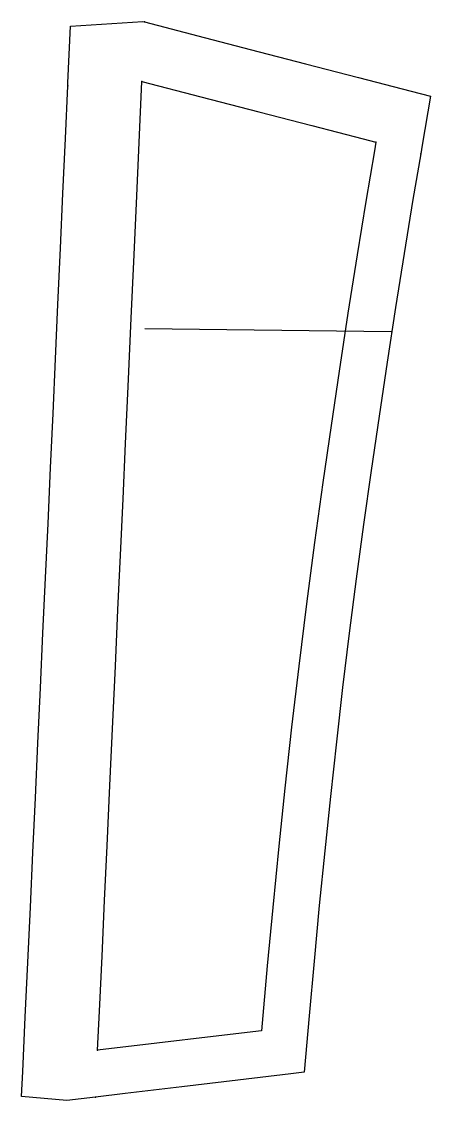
# Model space of a CAD drawing. Extents: x -2397 to -2285, y -1317 to -1020.
import ezdxf

# ---------------------------------------------------------------- set-up
doc = ezdxf.new("R2010")
doc.units = 0
for name, color, linetype in [('1', 1, 'Continuous'), ('14', 3, 'Continuous'), ('4', 2, 'Continuous'), ('7', 7, 'Continuous')]:
    doc.layers.add(name, color=color, linetype=linetype)

msp = doc.modelspace()

# ---------------------------------------------------------------- linework, layer by layer
at = {"layer": '1'}
msp.add_lwpolyline([(-2384.752808, -1317.423401), (-2397.245941, -1316.387329), (-2396.92473, -1309.474338), (-2396.227496, -1294.464051), (-2395.530905, -1279.456268), (-2394.824098, -1264.206382), (-2394.129867, -1249.198531), (-2393.433402, -1234.114216), (-2392.741692, -1219.106219), (-2392.039376, -1203.837976), (-2391.350548, -1188.829831), (-2390.653181, -1173.598091), (-2389.967852, -1158.589797), (-2389.273771, -1143.351724), (-2388.591698, -1128.343282), (-2387.910623, -1113.328584), (-2387.230938, -1098.320035), (-2386.531171, -1082.83803), (-2385.854266, -1067.829354), (-2385.172337, -1052.683594), (-2384.520721, -1038.194351), (-2384.481311, -1037.318614), (-2383.779907, -1021.711121), (-2363.827057, -1020.477142), (-2363.38913, -1020.590897), (-2348.741967, -1024.396583), (-2334.317616, -1028.144344), (-2319.142764, -1032.087097), (-2304.556443, -1035.876939), (-2289.98881, -1039.661933), (-2284.716492, -1041.031799), (-2286.995774, -1054.50584), (-2287.396698, -1056.868744), (-2289.529719, -1069.44226), (-2291.957389, -1084.312578), (-2294.309037, -1099.195266), (-2296.615388, -1114.176832), (-2298.848389, -1129.077496), (-2301.016915, -1144.013177), (-2303.108229, -1158.934461), (-2305.125512, -1173.89194), (-2307.053199, -1188.835299), (-2308.878976, -1203.764802), (-2310.606682, -1218.732507), (-2312.256077, -1233.783302), (-2313.823458, -1248.768752), (-2315.313837, -1263.76194), (-2316.756059, -1279.091636), (-2318.116098, -1294.09724), (-2319.511108, -1309.659424), (-2323.134561, -1310.090627), (-2337.732375, -1311.827815), (-2353.136517, -1313.660958), (-2368.710462, -1315.514309), (-2376.90918, -1316.490021)], close=True, dxfattribs=at)
at = {"layer": '14'}
msp.add_lwpolyline([(-2376.31134, -1303.629608), (-2375.809468, -1292.832576), (-2375.107241, -1277.697076), (-2374.39885, -1262.402012), (-2373.701314, -1247.316073), (-2372.938425, -1230.787026), (-2372.127273, -1213.175597), (-2371.426776, -1197.93287), (-2370.714523, -1182.397781), (-2370.02576, -1167.334918), (-2369.31787, -1151.812813), (-2368.624103, -1136.564396), (-2367.821051, -1118.873979), (-2367.062701, -1102.132155), (-2366.362343, -1086.641333), (-2365.636286, -1070.553329), (-2364.879315, -1053.748529), (-2364.123535, -1036.933441), (-2364.125214, -1036.932983), (-2364.123535, -1036.933441), (-2347.877249, -1041.154566), (-2331.930912, -1045.297778), (-2317.331081, -1049.091139), (-2303.198434, -1052.763115), (-2299.736633, -1053.662567), (-2299.736633, -1053.662567), (-2300.142064, -1056.020571), (-2302.491211, -1070.044308), (-2304.870333, -1084.693873), (-2307.402837, -1100.748525), (-2309.849732, -1116.738029), (-2312.059128, -1131.625833), (-2314.322253, -1147.388106), (-2316.592027, -1163.819252), (-2318.821357, -1180.713607), (-2320.963163, -1197.865576), (-2322.930502, -1214.671101), (-2324.781548, -1231.476552), (-2326.447216, -1247.424263), (-2328.124592, -1264.301131), (-2329.644889, -1280.369609), (-2331.240845, -1298.265686), (-2344.521678, -1299.846162), (-2360.044142, -1301.693401), (-2376.31134, -1303.629303)], close=True, dxfattribs=at)
at = {"layer": '4'}
for p in [(-2363.38913, -1020.590897), (-2384.520721, -1038.194351), (-2364.123535, -1036.933441), (-2364.123535, -1036.933441), (-2299.736633, -1053.662567), (-2287.396698, -1056.868744), (-2376.31134, -1303.629303), (-2376.90918, -1316.490021)]:
    msp.add_point(p, dxfattribs=at)
at = {"layer": '7'}
msp.add_line((-2363.338165, -1104.987488), (-2295.490265, -1105.788193), dxfattribs=at)

doc.saveas('drawing.dxf')
